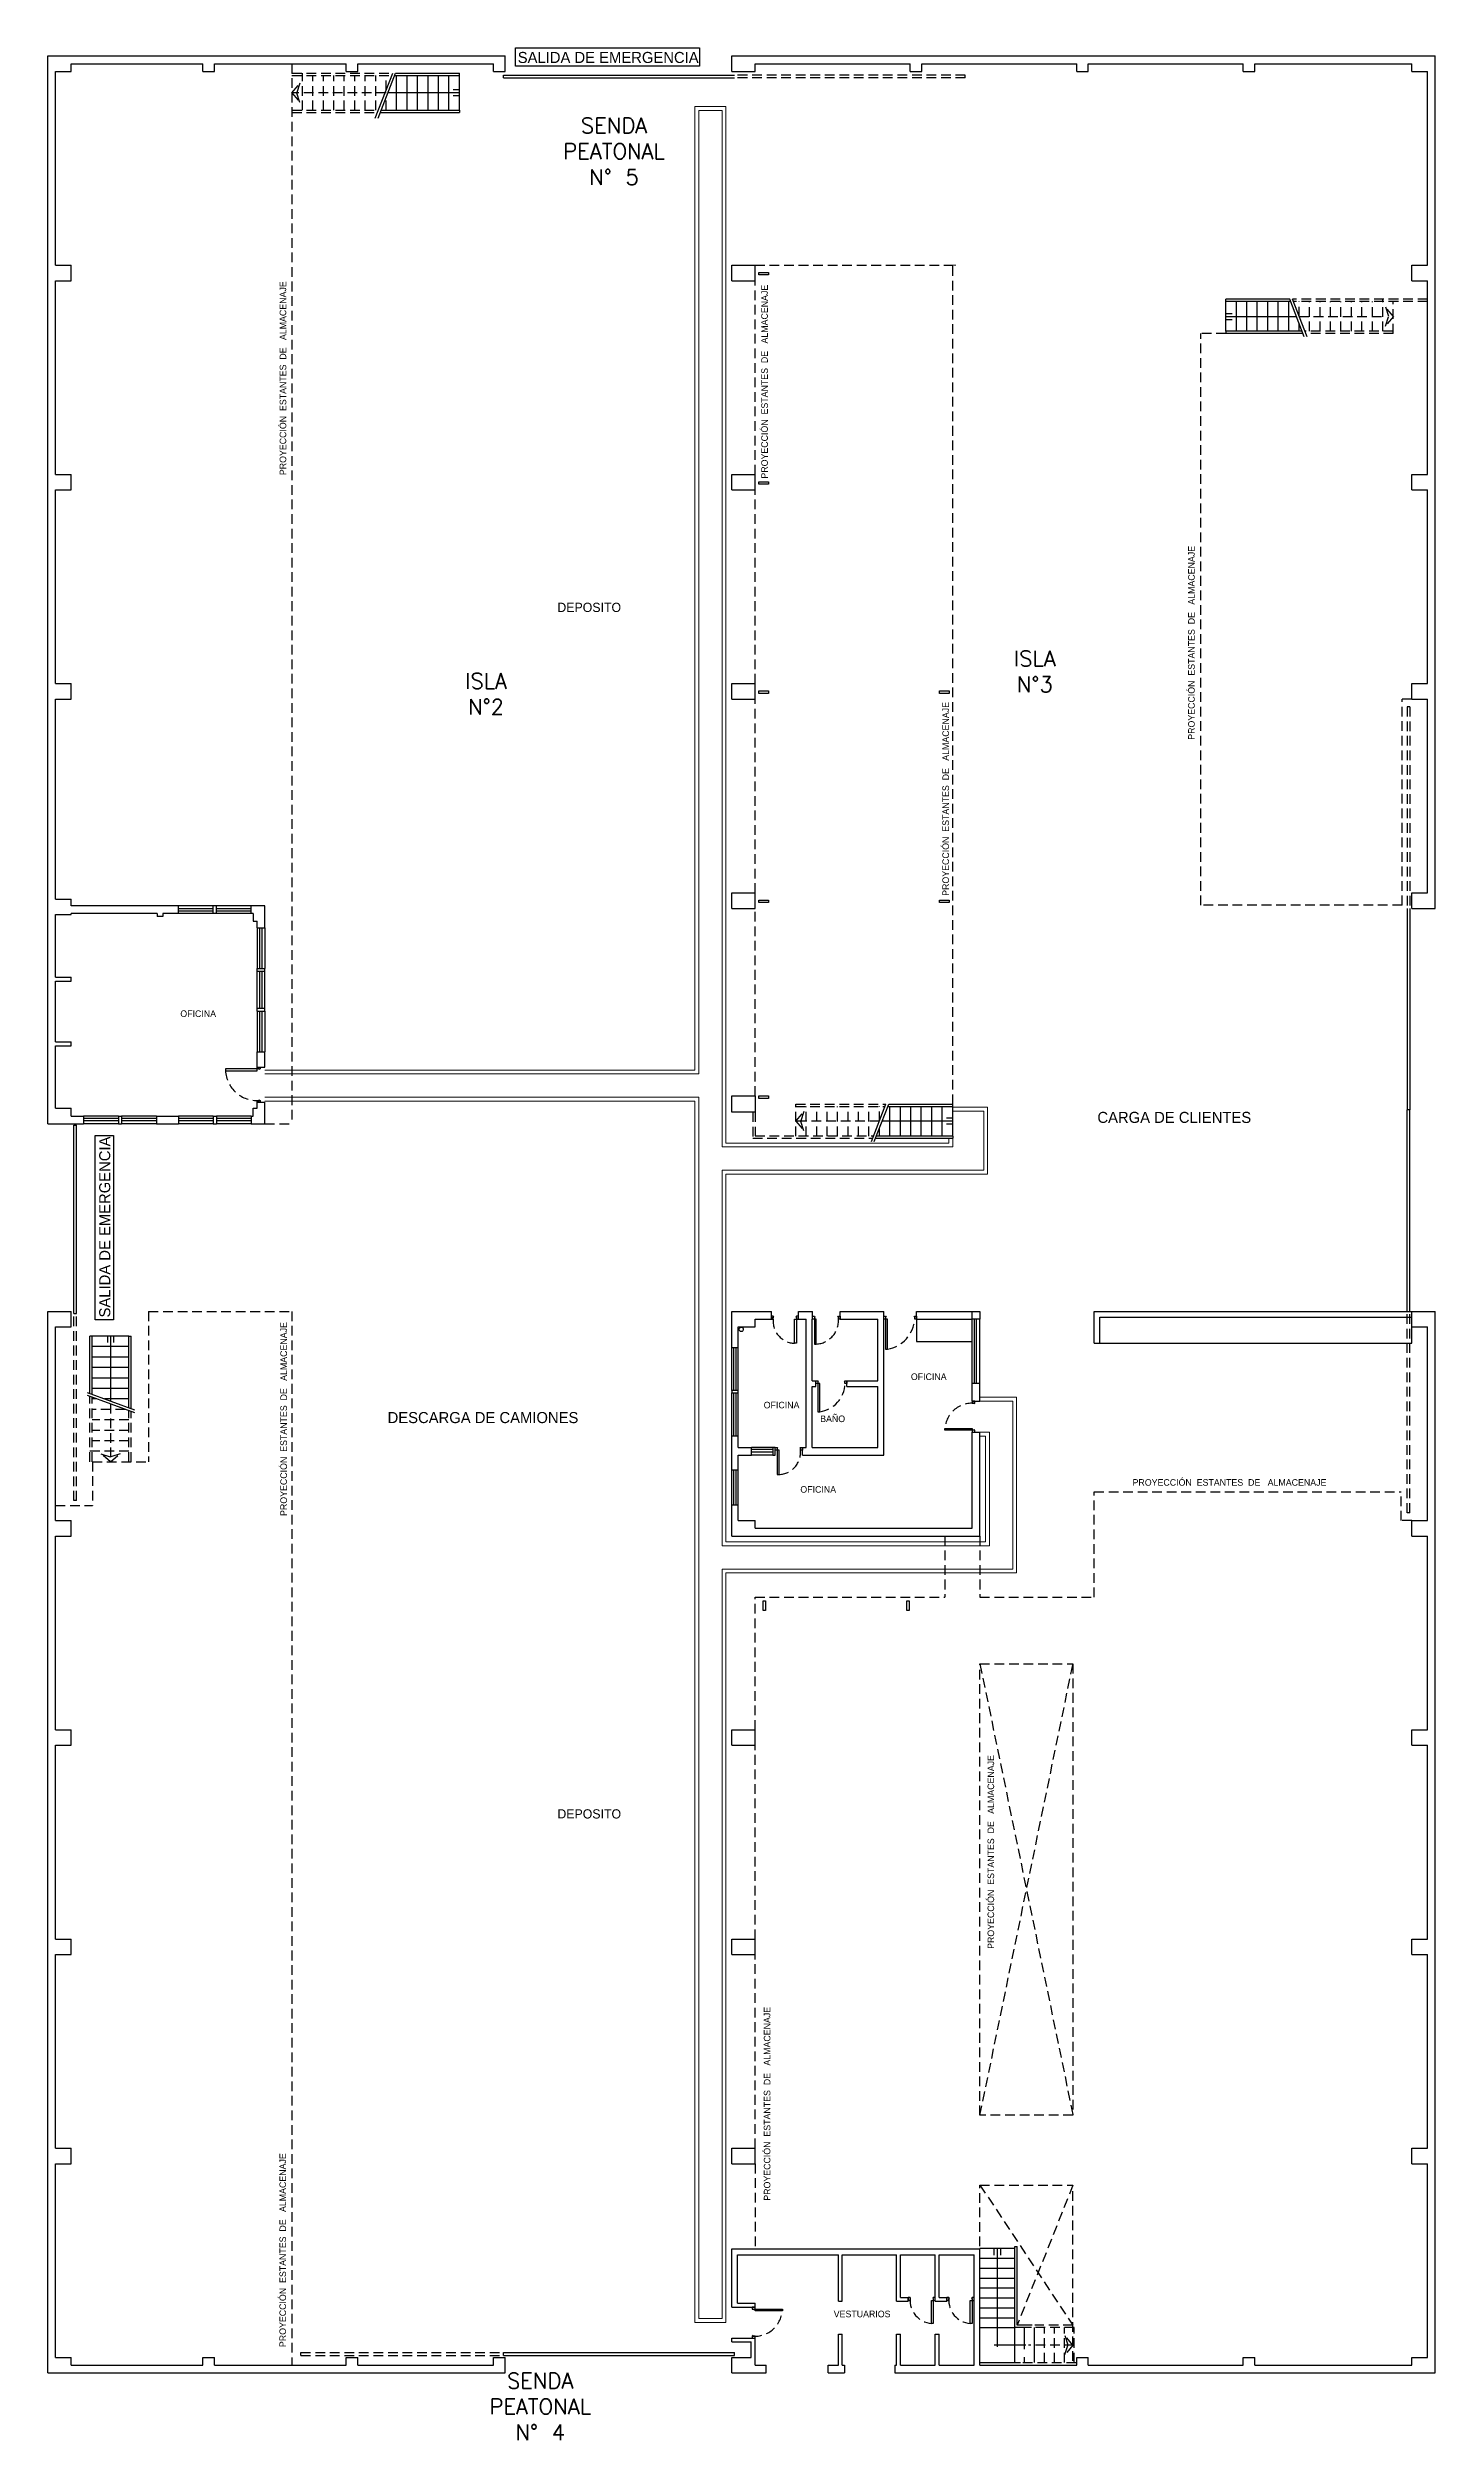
# Model space of a CAD drawing. Header units: millimetres. Extents: x 101.2 to 137, y 72.7 to 134.4.
import ezdxf

# ---------------------------------------------------------------- set-up
doc = ezdxf.new("R2010")
doc.units = ezdxf.units.MM
doc.linetypes.add('DASHED2', pattern=[0.375, 0.25, -0.125])
doc.linetypes.add('HIDDEN', pattern=[0.375, 0.25, -0.125])
for name, color, linetype in [('0-3', 3, 'Continuous'), ('0.1', 7, 'Continuous'), ('02', 2, 'Continuous'), ('CARPINTERIA', 1, 'Continuous'), ('CARPINTERÍA', 1, 'Continuous'), ('HATCH', 1, 'Continuous')]:
    doc.layers.add(name, color=color, linetype=linetype)
doc.layers.add('DEMARCACION PEATON', color=7, linetype='Continuous', lineweight=0)
doc.styles.get("Standard").update_dxf_attribs({"font": 'txt.shx'})
doc.styles.add('STYLUS', font='stylu.ttf')

msp = doc.modelspace()

# ---------------------------------------------------------------- linework, layer by layer
at = {"layer": '0-3', "linetype": 'Continuous', "ltscale": 0.5}
for p, q in [((101.196751, 134.200362), (112.996751, 134.200362)), ((101.196751, 106.640362), (101.196751, 134.200362)), ((101.796751, 133.800362), (101.796751, 134.000362)), ((101.796751, 134.000362), (105.196751, 134.000362)), ((105.196751, 133.800362), (105.196751, 134.000362)), ((105.496751, 133.800362), (105.496751, 134.000362)), ((105.496751, 134.000362), (108.896751, 134.000362)), ((108.896751, 133.800362), (108.896751, 134.000362)), ((109.196751, 133.800362), (109.196751, 134.000362)), ((109.196751, 134.000362), (112.696751, 134.000362)), ((112.696751, 133.800362), (112.696751, 134.000362)), ((112.996751, 133.800362), (112.996751, 134.200362)), ((118.846751, 133.800362), (118.846751, 134.200362)), ((118.846751, 134.200362), (136.996751, 134.200362)), ((119.446751, 133.800362), (119.446751, 134.000362)), ((119.446751, 134.000362), (123.446751, 134.000362)), ((123.446751, 133.800362), (123.446751, 134.000362)), ((123.746751, 133.800362), (123.746751, 134.000362)), ((123.746751, 134.000362), (127.746751, 134.000362)), ((127.746751, 133.800362), (127.746751, 134.000362)), ((128.046751, 133.800362), (128.046751, 134.000362)), ((128.046751, 134.000362), (132.046751, 134.000362)), ((132.046751, 133.800362), (132.046751, 134.000362)), ((132.346751, 133.800362), (132.346751, 134.000362)), ((132.346751, 134.000362), (136.396751, 134.000362)), ((136.396751, 133.800362), (136.396751, 134.000362)), ((136.996751, 112.200362), (136.996751, 134.200362)), ((101.396751, 133.800362), (101.796751, 133.800362)), ((101.396751, 128.800362), (101.396751, 133.800362)), ((105.196751, 133.800362), (105.496751, 133.800362)), ((108.896751, 133.800362), (109.196751, 133.800362)), ((112.696751, 133.800362), (112.996751, 133.800362)), ((118.846751, 133.800362), (119.446751, 133.800362)), ((123.446751, 133.800362), (123.746751, 133.800362)), ((127.746751, 133.800362), (128.046751, 133.800362)), ((132.046751, 133.800362), (132.346751, 133.800362)), ((136.396751, 133.800362), (136.796751, 133.800362)), ((136.796751, 128.800362), (136.796751, 133.800362)), ((101.396751, 128.800362), (101.796751, 128.800362)), ((101.796751, 128.400362), (101.796751, 128.800362)), ((118.846751, 128.800362), (119.446751, 128.800362)), ((118.846751, 128.400362), (118.846751, 128.800362)), ((119.446751, 128.400362), (119.446751, 128.800362)), ((136.396751, 128.400362), (136.396751, 128.800362)), ((136.396751, 128.800362), (136.796751, 128.800362)), ((101.396751, 128.400362), (101.796751, 128.400362)), ((101.396751, 123.400362), (101.396751, 128.400362)), ((118.846751, 128.400362), (119.446751, 128.400362)), ((136.396751, 128.400362), (136.796751, 128.400362)), ((136.796751, 123.400362), (136.796751, 128.400362)), ((101.396751, 123.400362), (101.796751, 123.400362)), ((101.396751, 123.000362), (101.796751, 123.000362)), ((101.396751, 118.000362), (101.396751, 123.000362)), ((101.796751, 123.000362), (101.796751, 123.400362)), ((118.846751, 123.400362), (119.446751, 123.400362)), ((118.846751, 123.000362), (118.846751, 123.400362)), ((118.846751, 123.000362), (119.446751, 123.000362)), ((119.446751, 123.000362), (119.446751, 123.400362)), ((136.396751, 123.000362), (136.396751, 123.400362)), ((136.396751, 123.400362), (136.796751, 123.400362)), ((136.396751, 123.000362), (136.796751, 123.000362)), ((136.796751, 118.000362), (136.796751, 123.000362)), ((101.396751, 118.000362), (101.796751, 118.000362)), ((101.796751, 117.600362), (101.796751, 118.000362)), ((118.846751, 118.000362), (119.446751, 118.000362)), ((118.846751, 117.600362), (118.846751, 118.000362)), ((119.446751, 117.600362), (119.446751, 118.000362)), ((136.396751, 117.600362), (136.396751, 118.000362)), ((136.396751, 118.000362), (136.796751, 118.000362)), ((101.396751, 112.440362), (101.396751, 117.600362)), ((101.396751, 117.600362), (101.796751, 117.600362)), ((118.846751, 117.600362), (119.446751, 117.600362)), ((136.396751, 117.600362), (136.796751, 117.600362)), ((136.796751, 112.600362), (136.796751, 117.600362)), ((101.396751, 112.440362), (101.796751, 112.440362)), ((101.796751, 112.270362), (101.796751, 112.440362)), ((118.846751, 112.600362), (119.446751, 112.600362)), ((118.846751, 112.200362), (118.846751, 112.600362)), ((119.446751, 112.200362), (119.446751, 112.600362)), ((136.396751, 112.200362), (136.396751, 112.600362)), ((136.396751, 112.600362), (136.796751, 112.600362)), ((101.396751, 112.040362), (101.796751, 112.040362)), ((101.396751, 110.422362), (101.396751, 112.040362)), ((104.566751, 112.270362), (101.796751, 112.270362)), ((101.796751, 112.040362), (101.796751, 112.070362)), ((104.016751, 112.070362), (101.796751, 112.070362)), ((104.016751, 112.070362), (104.016751, 111.990362)), ((104.166751, 111.990362), (104.016751, 111.990362)), ((104.566751, 112.070362), (104.166751, 112.070362)), ((104.166751, 112.070362), (104.166751, 111.990362)), ((104.566751, 112.070362), (104.566751, 112.270362)), ((106.796751, 112.270362), (106.446751, 112.270362)), ((106.446751, 112.070362), (106.446751, 112.270362)), ((106.496751, 112.070362), (106.446751, 112.070362)), ((106.596751, 111.700362), (106.596751, 111.870362)), ((106.796751, 111.700362), (106.796751, 112.270362)), ((118.846751, 112.200362), (119.446751, 112.200362)), ((136.396751, 112.200362), (136.996751, 112.200362)), ((106.596751, 111.700362), (106.796751, 111.700362)), ((101.396751, 108.756362), (101.396751, 110.322362)), ((101.396751, 107.040362), (101.396751, 108.656362)), ((106.596751, 108.100362), (106.596751, 108.500362)), ((106.596751, 108.500362), (106.796751, 108.500362)), ((106.596751, 108.100362), (106.796751, 108.100362)), ((106.796751, 108.100362), (106.796751, 108.500362)), ((101.396751, 107.040362), (101.796751, 107.040362)), ((101.796751, 106.840362), (101.796751, 107.040362)), ((101.796751, 106.840362), (102.116751, 106.840362)), ((102.116751, 106.840362), (102.116751, 106.640362)), ((103.996751, 106.840362), (104.566751, 106.840362)), ((103.996751, 106.840362), (103.996751, 106.640362)), ((104.566751, 106.840362), (104.566751, 106.640362)), ((106.446751, 106.840362), (106.496751, 106.840362)), ((106.446751, 106.840362), (106.446751, 106.640362)), ((106.596751, 107.040362), (106.596751, 107.200362)), ((106.596751, 107.200362), (106.796751, 107.200362)), ((106.796751, 106.640362), (106.796751, 107.200362)), ((101.196751, 106.640362), (101.796751, 106.640362)), ((101.796751, 106.640362), (102.116751, 106.640362)), ((103.996751, 106.640362), (104.566751, 106.640362)), ((106.446751, 106.640362), (106.796751, 106.640362)), ((101.196751, 74.400362), (101.196751, 101.800362)), ((101.196751, 101.800362), (101.796751, 101.800362)), ((101.396751, 101.400362), (101.796751, 101.400362)), ((101.396751, 96.400362), (101.396751, 101.400362)), ((101.796751, 101.400362), (101.796751, 101.800362)), ((118.846751, 101.400362), (118.846751, 101.800362)), ((118.846751, 101.800362), (119.446751, 101.800362)), ((118.846751, 100.870362), (118.846751, 101.400362)), ((119.006751, 100.870362), (119.006751, 101.400362)), ((119.006751, 101.400362), (119.446751, 101.400362)), ((119.446751, 101.800362), (119.866751, 101.800362)), ((119.446751, 101.600362), (119.866751, 101.600362)), ((119.446751, 101.400362), (119.446751, 101.600362)), ((119.866751, 101.600362), (119.866751, 101.800362)), ((120.566751, 101.800362), (120.926751, 101.800362)), ((120.566751, 101.600362), (120.566751, 101.800362)), ((120.566751, 101.600362), (120.766751, 101.600362)), ((120.766751, 98.290362), (120.766751, 101.600362)), ((120.916751, 101.600362), (120.926751, 101.600362)), ((120.916751, 100.010362), (120.916751, 101.600362)), ((120.926751, 101.600362), (120.926751, 101.800362)), ((121.646751, 101.800362), (122.766751, 101.800362)), ((121.646751, 101.600362), (121.646751, 101.800362)), ((121.646751, 101.600362), (122.616751, 101.600362)), ((122.616751, 100.010362), (122.616751, 101.600362)), ((122.766751, 98.090362), (122.766751, 101.800362)), ((136.396751, 101.800362), (136.996751, 101.800362)), ((136.396751, 101.400362), (136.396751, 101.800362)), ((136.396751, 101.400362), (136.796751, 101.400362)), ((136.796751, 96.400362), (136.796751, 101.400362)), ((136.996751, 74.400362), (136.996751, 101.800362)), ((120.916751, 100.010362), (121.016751, 100.010362)), ((120.916751, 99.860362), (121.016751, 99.860362)), ((120.916751, 98.290362), (120.916751, 99.860362)), ((121.016751, 99.860362), (121.016751, 100.010362)), ((121.816751, 100.010362), (122.616751, 100.010362)), ((121.816751, 99.860362), (121.816751, 100.010362)), ((121.816751, 99.860362), (122.616751, 99.860362)), ((122.616751, 98.290362), (122.616751, 99.860362)), ((125.046751, 99.480362), (125.046751, 99.960362)), ((125.046751, 99.950362), (125.246751, 99.950362)), ((125.046751, 99.480362), (125.246751, 99.480362)), ((125.246751, 99.480362), (125.246751, 99.960362)), ((118.846751, 98.590362), (119.006751, 98.590362)), ((118.846751, 97.700362), (118.846751, 98.590362)), ((119.006751, 98.290362), (119.006751, 98.590362)), ((119.006751, 98.290362), (119.356751, 98.290362)), ((119.356751, 98.090362), (119.356751, 98.290362)), ((120.666751, 98.290362), (120.766751, 98.290362)), ((120.666751, 98.090362), (120.666751, 98.290362)), ((120.916751, 98.290362), (122.616751, 98.290362)), ((125.046751, 96.200362), (125.046751, 98.680362)), ((125.046751, 98.680362), (125.246751, 98.680362)), ((125.246751, 96.000362), (125.246751, 98.680362)), ((119.006751, 97.700362), (118.846751, 97.700362)), ((119.006751, 98.090362), (119.356751, 98.090362)), ((119.006751, 97.700362), (119.006751, 98.090362)), ((120.666751, 98.090362), (122.766751, 98.090362)), ((101.396751, 96.400362), (101.796751, 96.400362)), ((101.796751, 96.000362), (101.796751, 96.400362)), ((118.846751, 96.330362), (118.846751, 96.800362)), ((119.006751, 96.800362), (118.846751, 96.800362)), ((118.846751, 96.000362), (118.846751, 96.400362)), ((119.006751, 96.400362), (119.006751, 96.800362)), ((119.006751, 96.400362), (119.446751, 96.400362)), ((119.446751, 96.200362), (119.446751, 96.400362)), ((136.396751, 96.000362), (136.396751, 96.400362)), ((136.396751, 96.400362), (136.796751, 96.400362)), ((101.396751, 96.000362), (101.796751, 96.000362)), ((101.396751, 91.000362), (101.396751, 96.000362)), ((118.846751, 96.000362), (119.446751, 96.000362)), ((119.446751, 96.200362), (125.046751, 96.200362)), ((119.446751, 96.000362), (125.246751, 96.000362)), ((136.396751, 96.000362), (136.796751, 96.000362)), ((136.796751, 91.000362), (136.796751, 96.000362)), ((101.396751, 91.000362), (101.796751, 91.000362)), ((101.796751, 90.600362), (101.796751, 91.000362)), ((118.846751, 90.600362), (118.846751, 91.000362)), ((118.846751, 91.000362), (119.446751, 91.000362)), ((119.446751, 90.600362), (119.446751, 91.000362)), ((136.396751, 90.600362), (136.396751, 91.000362)), ((136.396751, 91.000362), (136.796751, 91.000362)), ((101.396751, 90.600362), (101.796751, 90.600362)), ((101.396751, 85.600362), (101.396751, 90.600362)), ((118.846751, 90.600362), (119.446751, 90.600362)), ((136.396751, 90.600362), (136.796751, 90.600362)), ((136.796751, 85.600362), (136.796751, 90.600362)), ((101.396751, 85.600362), (101.796751, 85.600362)), ((101.796751, 85.200362), (101.796751, 85.600362)), ((118.846751, 85.200362), (118.846751, 85.600362)), ((118.846751, 85.600362), (119.446751, 85.600362)), ((119.446751, 85.200362), (119.446751, 85.600362)), ((136.396751, 85.200362), (136.396751, 85.600362)), ((136.396751, 85.600362), (136.796751, 85.600362)), ((101.396751, 85.200362), (101.796751, 85.200362)), ((101.396751, 80.200362), (101.396751, 85.200362)), ((118.846751, 85.200362), (119.446751, 85.200362)), ((136.396751, 85.200362), (136.796751, 85.200362)), ((136.796751, 80.200362), (136.796751, 85.200362)), ((101.396751, 80.200362), (101.796751, 80.200362)), ((101.396751, 79.800362), (101.796751, 79.800362)), ((101.396751, 74.800362), (101.396751, 79.800362)), ((101.796751, 79.800362), (101.796751, 80.200362)), ((118.846751, 79.800362), (118.846751, 80.200362)), ((118.846751, 80.200362), (119.446751, 80.200362)), ((118.846751, 79.800362), (119.446751, 79.800362)), ((119.446751, 79.800362), (119.446751, 80.200362)), ((136.396751, 79.800362), (136.396751, 80.200362)), ((136.396751, 80.200362), (136.796751, 80.200362)), ((136.396751, 79.800362), (136.796751, 79.800362)), ((136.796751, 74.800362), (136.796751, 79.800362)), ((118.846751, 77.600362), (125.246751, 77.600362)), ((118.846751, 76.100362), (118.846751, 77.600362)), ((118.996751, 77.450362), (121.596751, 77.450362)), ((118.996751, 76.200362), (118.996751, 77.450362)), ((121.596751, 76.250362), (121.596751, 77.450362)), ((121.696751, 76.250362), (121.696751, 77.450362)), ((121.696751, 77.450362), (123.096751, 77.450362)), ((123.096751, 76.250362), (123.096751, 77.450362)), ((123.196751, 76.350362), (123.196751, 77.450362)), ((123.196751, 77.450362), (124.096751, 77.450362)), ((124.096751, 76.250362), (124.096751, 77.450362)), ((124.196751, 76.350362), (124.196751, 77.450362)), ((124.196751, 77.450362), (125.096751, 77.450362)), ((125.096751, 74.600362), (125.096751, 77.450362)), ((125.246751, 74.600362), (125.246751, 77.600362)), ((118.846751, 76.100362), (119.446751, 76.100362)), ((118.996751, 76.200362), (119.446751, 76.200362)), ((119.446751, 76.100362), (119.446751, 76.200362)), ((121.596751, 76.250362), (121.696751, 76.250362)), ((123.096751, 76.250362), (123.396751, 76.250362)), ((123.196751, 76.350362), (123.396751, 76.350362)), ((123.396751, 76.250362), (123.396751, 76.350362)), ((124.096751, 76.250362), (124.396751, 76.250362)), ((124.196751, 76.350362), (124.396751, 76.350362)), ((124.396751, 76.250362), (124.396751, 76.350362)), ((121.596751, 74.600362), (121.596751, 75.400362)), ((121.596751, 75.400362), (121.696751, 75.400362)), ((121.696751, 74.600362), (121.696751, 75.400362)), ((123.096751, 74.600362), (123.096751, 75.400362)), ((123.096751, 75.400362), (123.196751, 75.400362)), ((123.196751, 74.600362), (123.196751, 75.400362)), ((124.096751, 74.600362), (124.096751, 75.400362)), ((124.096751, 75.400362), (124.196751, 75.400362)), ((124.196751, 74.600362), (124.196751, 75.400362)), ((101.396751, 74.800362), (101.796751, 74.800362)), ((101.796751, 74.600362), (101.796751, 74.800362)), ((105.196751, 74.600362), (105.196751, 74.800362)), ((105.196751, 74.800362), (105.496751, 74.800362)), ((105.496751, 74.600362), (105.496751, 74.800362)), ((108.896751, 74.600362), (108.896751, 74.800362)), ((108.896751, 74.800362), (109.196751, 74.800362)), ((109.196751, 74.600362), (109.196751, 74.800362)), ((112.696751, 74.600362), (112.696751, 74.800362)), ((112.696751, 74.800362), (112.996751, 74.800362)), ((112.996751, 74.400362), (112.996751, 74.800362)), ((118.846751, 75.300362), (119.446751, 75.300362)), ((118.846751, 75.200362), (118.846751, 75.300362)), ((118.846751, 75.200362), (119.346751, 75.200362)), ((118.846751, 74.400362), (118.846751, 74.800362)), ((118.846751, 74.800362), (119.346751, 74.800362)), ((119.346751, 74.800362), (119.346751, 75.200362)), ((119.446751, 74.600362), (119.446751, 75.300362)), ((127.746751, 74.600362), (127.746751, 74.800362)), ((127.746751, 74.800362), (128.046751, 74.800362)), ((128.046751, 74.600362), (128.046751, 74.800362)), ((132.046751, 74.600362), (132.046751, 74.800362)), ((132.046751, 74.800362), (132.346751, 74.800362)), ((132.346751, 74.600362), (132.346751, 74.800362)), ((136.396751, 74.600362), (136.396751, 74.800362)), ((136.396751, 74.800362), (136.796751, 74.800362)), ((101.196751, 74.400362), (112.996751, 74.400362)), ((101.796751, 74.600362), (105.196751, 74.600362)), ((105.496751, 74.600362), (108.896751, 74.600362)), ((109.196751, 74.600362), (112.696751, 74.600362)), ((118.846751, 74.400362), (119.732024, 74.400362)), ((119.446751, 74.600362), (119.732024, 74.600362)), ((119.732024, 74.400362), (119.732024, 74.600362)), ((121.332024, 74.600362), (121.596751, 74.600362)), ((121.332024, 74.400362), (121.332024, 74.600362)), ((121.332024, 74.400362), (121.757024, 74.400362)), ((121.696751, 74.600362), (121.757024, 74.600362)), ((121.757024, 74.600362), (121.757024, 74.400362)), ((123.057024, 74.600362), (123.096751, 74.600362)), ((123.057024, 74.600362), (123.057024, 74.400362)), ((123.057024, 74.400362), (136.996751, 74.400362)), ((123.196751, 74.600362), (124.096751, 74.600362)), ((124.196751, 74.600362), (125.096751, 74.600362)), ((125.246751, 74.600362), (127.746751, 74.600362)), ((128.046751, 74.600362), (132.046751, 74.600362)), ((132.346751, 74.600362), (136.396751, 74.600362))]:
    msp.add_line(p, q, dxfattribs=at)
at = {"layer": '0-3'}
for p, q in [((105.546751, 112.270362), (105.466751, 112.270362)), ((105.466751, 112.070362), (105.466751, 112.270362)), ((105.546751, 112.070362), (105.466751, 112.070362)), ((105.546751, 112.070362), (105.546751, 112.270362)), ((101.396751, 110.422362), (101.796751, 110.422362)), ((101.396751, 110.322362), (101.796751, 110.322362)), ((101.796751, 110.322362), (101.796751, 110.422362)), ((101.396751, 108.756362), (101.796751, 108.756362)), ((101.796751, 108.656362), (101.796751, 108.756362)), ((101.396751, 108.656362), (101.796751, 108.656362)), ((103.016751, 106.840362), (103.096751, 106.840362)), ((103.016751, 106.840362), (103.016751, 106.640362)), ((103.096751, 106.840362), (103.096751, 106.640362)), ((105.466751, 106.840362), (105.546751, 106.840362)), ((105.466751, 106.840362), (105.466751, 106.640362)), ((105.546751, 106.840362), (105.546751, 106.640362)), ((103.016751, 106.640362), (103.096751, 106.640362)), ((105.466751, 106.640362), (105.546751, 106.640362)), ((118.846751, 100.870362), (119.006751, 100.870362))]:
    msp.add_line(p, q, dxfattribs=at)
for points in [[(113.264923, 134.410005), (118.014716, 134.410005), (118.014716, 133.940052), (113.264923, 133.940052)], [(119.541411, 128.612785), (119.79197, 128.612785), (119.79197, 128.549057), (119.541411, 128.549057)], [(119.541411, 123.212785), (119.79197, 123.212785), (119.79197, 123.149057), (119.541411, 123.149057)], [(119.541411, 117.812785), (119.79197, 117.812785), (119.79197, 117.749057), (119.541411, 117.749057)], [(124.208747, 117.812785), (124.459306, 117.812785), (124.459306, 117.749057), (124.208747, 117.749057)], [(119.541411, 112.412785), (119.79197, 112.412785), (119.79197, 112.349057), (119.541411, 112.349057)], [(124.208747, 112.412785), (124.459306, 112.412785), (124.459306, 112.349057), (124.208747, 112.349057)], [(119.541411, 107.360362), (119.79197, 107.360362), (119.79197, 107.293262), (119.541411, 107.293262)], [(102.416609, 101.585102), (102.416609, 106.334894), (102.886561, 106.334894), (102.886561, 101.585102)], [(119.652942, 94.075779), (119.652942, 94.326338), (119.716671, 94.326338), (119.716671, 94.075779)], [(123.363281, 94.075779), (123.363281, 94.326338), (123.42701, 94.326338), (123.42701, 94.075779)]]:
    msp.add_lwpolyline(points, close=True, dxfattribs=at)
at = {"layer": '0-3', "linetype": 'Continuous', "ltscale": 0.5}
for points in [[(106.496751, 112.070362), (106.496751, 111.870362), (106.596751, 111.870362)], [(106.496751, 106.840362), (106.496751, 107.040362), (106.596751, 107.040362)]]:
    msp.add_lwpolyline(points, dxfattribs=at)
for points in [[(119.446751, 106.940362), (118.846751, 106.940362), (118.846751, 107.360362), (119.446751, 107.360362)], [(125.246751, 101.600362), (125.046751, 101.600362), (125.046751, 101.800362), (125.246751, 101.800362)], [(119.906751, 98.090362), (119.966751, 98.090362), (119.966751, 98.290362), (119.906751, 98.290362)]]:
    msp.add_lwpolyline(points, close=True, dxfattribs=at)
at = {"layer": '0.1', "linetype": 'DASHED2'}
for p, q in [((107.496751, 134.000362), (107.496751, 106.640362)), ((107.492674, 133.247977), (107.702201, 133.495023)), ((107.496751, 133.757977), (110.095108, 133.757977)), ((107.496751, 133.697977), (110.072038, 133.697977)), ((107.702201, 133.495023), (107.618592, 133.247977)), ((107.766751, 133.697977), (107.766751, 133.757977)), ((107.766751, 132.797977), (107.766751, 133.697977)), ((108.036751, 132.797977), (108.036751, 133.697977)), ((108.306751, 132.797977), (108.306751, 133.697977)), ((108.576751, 132.797977), (108.576751, 133.697977)), ((108.846751, 132.797977), (108.846751, 133.697977)), ((109.116751, 132.797977), (109.116751, 133.697977)), ((109.386751, 132.797977), (109.386751, 133.697977)), ((109.656751, 132.797977), (109.656751, 133.697977)), ((109.926751, 133.314591), (109.926751, 133.697977)), ((124.872522, 133.707398), (118.913814, 133.707398)), ((124.872522, 133.637398), (118.913814, 133.637398)), ((124.872522, 133.637398), (124.872522, 133.707398)), ((107.492674, 133.247977), (107.702201, 133.000931)), ((109.926751, 133.247977), (107.496751, 133.247977)), ((107.496751, 132.797977), (109.725999, 132.797977)), ((107.702201, 133.000931), (107.618592, 133.247977)), ((109.926751, 132.797977), (109.926751, 133.134044)), ((107.496751, 132.737977), (109.70293, 132.737977)), ((119.446751, 128.800362), (124.546751, 128.800362)), ((124.546751, 107.150362), (124.546751, 128.800362)), ((119.446751, 123.400362), (119.446751, 128.400362)), ((136.796751, 127.920362), (133.318394, 127.920362)), ((136.796751, 127.860362), (133.341464, 127.860362)), ((133.486751, 127.476976), (133.486751, 127.860362)), ((133.756751, 127.093591), (133.756751, 127.860362)), ((134.026751, 127.093591), (134.026751, 127.860362)), ((134.296751, 127.093591), (134.296751, 127.860362)), ((134.566751, 127.093591), (134.566751, 127.860362)), ((134.836751, 127.093591), (134.836751, 127.860362)), ((135.106751, 127.093591), (135.106751, 127.860362)), ((135.376751, 127.093591), (135.376751, 127.860362)), ((135.646751, 127.860362), (135.646751, 127.920362)), ((135.646751, 127.093591), (135.646751, 127.860362)), ((135.916751, 127.040362), (135.916751, 127.860362)), ((133.486751, 127.476976), (135.646751, 127.476976)), ((133.486751, 127.093591), (133.486751, 127.296429)), ((135.920828, 127.476976), (135.711301, 127.724022)), ((135.711301, 127.724022), (135.79491, 127.476976)), ((135.920828, 127.476976), (135.711301, 127.22993)), ((135.711301, 127.22993), (135.79491, 127.476976)), ((130.946751, 112.27908), (130.946751, 127.040362)), ((131.596751, 127.040362), (130.946751, 127.040362)), ((135.916751, 127.100362), (133.633674, 127.100362)), ((135.916751, 127.040362), (133.656744, 127.040362)), ((119.446751, 118.000362), (119.446751, 123.000362)), ((119.446751, 112.600362), (119.446751, 117.600362)), ((136.144734, 112.27908), (136.144734, 117.600362)), ((136.396751, 117.600362), (136.144734, 117.600362)), ((136.274174, 117.400362), (136.274174, 112.200362)), ((136.344174, 117.400362), (136.274174, 117.400362)), ((136.344174, 117.400362), (136.344174, 112.200362)), ((119.446751, 107.360362), (119.446751, 112.200362)), ((136.144734, 112.27908), (130.946751, 112.27908)), ((119.386751, 106.940362), (119.386751, 106.270362)), ((119.446751, 106.940362), (119.446751, 106.330362)), ((120.496751, 107.150362), (122.825108, 107.150362)), ((120.496751, 107.090362), (120.496751, 107.150362)), ((120.496751, 107.090362), (122.802038, 107.090362)), ((120.496751, 106.323591), (120.496751, 107.090362)), ((120.496751, 106.706976), (120.706279, 106.954022)), ((120.706279, 106.954022), (120.622669, 106.706976)), ((120.766751, 106.323591), (120.766751, 107.090362)), ((121.036751, 106.323591), (121.036751, 107.090362)), ((121.306751, 106.323591), (121.306751, 107.090362)), ((121.576751, 106.323591), (121.576751, 107.090362)), ((121.846751, 106.323591), (121.846751, 107.090362)), ((122.116751, 106.323591), (122.116751, 107.090362)), ((122.386751, 106.323591), (122.386751, 107.090362)), ((122.656751, 106.706976), (122.656751, 107.090362)), ((106.796751, 106.640362), (107.496751, 106.640362)), ((119.386751, 106.270362), (122.486758, 106.270362)), ((119.446751, 106.330362), (122.509828, 106.330362)), ((122.656751, 106.706976), (120.496751, 106.706976)), ((120.496751, 106.706976), (120.706279, 106.45993)), ((120.706279, 106.45993), (120.622669, 106.706976)), ((122.656751, 106.323591), (122.656751, 106.526429)), ((101.866751, 96.914917), (101.866751, 101.740431)), ((101.936751, 96.914917), (101.936751, 101.740431)), ((103.796751, 101.800362), (107.496751, 101.800362)), ((103.796751, 101.800362), (103.796751, 97.91916)), ((107.496751, 101.800362), (107.496751, 74.600362)), ((136.274174, 96.600362), (136.274174, 101.800362)), ((136.344174, 96.600362), (136.344174, 101.800362)), ((102.276751, 97.91916), (102.276751, 99.606999)), ((102.336751, 97.91916), (102.336751, 99.584879)), ((102.460764, 99.53916), (102.336751, 99.53916)), ((102.811751, 99.409761), (102.811751, 97.91916)), ((103.193128, 99.26916), (102.336751, 99.26916)), ((103.286751, 98.99916), (102.336751, 98.99916)), ((103.286751, 97.91916), (103.286751, 99.234644)), ((103.346751, 97.91916), (103.346751, 99.212523)), ((102.336751, 98.18916), (102.276751, 98.18916)), ((103.286751, 98.72916), (102.336751, 98.72916)), ((103.286751, 98.45916), (102.336751, 98.45916)), ((103.286751, 98.18916), (102.336751, 98.18916)), ((102.346751, 97.91916), (102.346751, 96.793082)), ((102.346751, 97.91916), (103.796751, 97.91916)), ((102.811751, 97.915082), (102.564705, 98.12461)), ((102.564705, 98.12461), (102.811751, 98.041001)), ((102.811751, 97.915082), (103.058797, 98.12461)), ((103.058797, 98.12461), (102.811751, 98.041001)), ((101.396751, 96.793082), (102.346751, 96.793082)), ((101.936751, 96.914917), (101.866751, 96.914917)), ((136.344174, 96.600362), (136.274174, 96.600362)), ((119.446751, 91.000362), (119.446751, 94.420362)), ((119.446751, 85.600362), (119.446751, 90.600362)), ((119.446751, 80.200362), (119.446751, 85.200362)), ((119.446751, 79.800362), (119.446751, 77.600362)), ((107.725537, 74.925725), (112.955106, 74.925725)), ((107.725537, 74.855725), (107.725537, 74.925725)), ((107.725537, 74.855725), (112.955106, 74.855725))]:
    msp.add_line(p, q, dxfattribs=at)
at = {"layer": '0.1', "linetype": 'Continuous', "ltscale": 0.5}
for p, q in [((109.64707, 132.592693), (110.095108, 133.757977)), ((109.718608, 132.592693), (110.166646, 133.757977)), ((110.143576, 133.697977), (111.816751, 133.697977)), ((110.196751, 132.797977), (110.196751, 133.697977)), ((110.466751, 132.797977), (110.466751, 133.697977)), ((110.736751, 132.797977), (110.736751, 133.697977)), ((111.006751, 132.797977), (111.006751, 133.697977)), ((111.276751, 132.797977), (111.276751, 133.697977)), ((111.546751, 132.797977), (111.546751, 133.697977)), ((111.816751, 132.797977), (111.816751, 133.697977)), ((109.797537, 132.797977), (111.816751, 132.797977)), ((133.269926, 127.860362), (131.596751, 127.860362)), ((131.596751, 127.100362), (131.596751, 127.860362)), ((131.866751, 127.100362), (131.866751, 127.860362)), ((132.136751, 127.100362), (132.136751, 127.860362)), ((132.406751, 127.100362), (132.406751, 127.860362)), ((132.676751, 127.100362), (132.676751, 127.860362)), ((132.946751, 127.100362), (132.946751, 127.860362)), ((133.216751, 127.100362), (133.216751, 127.860362)), ((133.619933, 126.950042), (133.246856, 127.920362)), ((133.69147, 126.950042), (133.318394, 127.920362)), ((133.562137, 127.100362), (131.596751, 127.100362)), ((122.452032, 106.180042), (122.825108, 107.150362)), ((122.523569, 106.180042), (122.896646, 107.150362)), ((122.873576, 107.090362), (124.546751, 107.090362)), ((122.926751, 106.323591), (122.926751, 107.090362)), ((123.196751, 106.323591), (123.196751, 107.090362)), ((123.466751, 106.323591), (123.466751, 107.090362)), ((123.736751, 106.323591), (123.736751, 107.090362)), ((124.006751, 106.323591), (124.006751, 107.090362)), ((124.276751, 106.323591), (124.276751, 107.090362)), ((124.546751, 106.323591), (124.546751, 107.090362)), ((122.581365, 106.330362), (124.546751, 106.330362)), ((123.616751, 101.800362), (125.046751, 101.800362)), ((123.616751, 101.600362), (123.616751, 101.800362)), ((123.616751, 101.600362), (125.046751, 101.600362)), ((128.196751, 100.980362), (128.196751, 101.800362)), ((128.196751, 101.800362), (136.396751, 101.800362)), ((128.346751, 100.980362), (128.346751, 101.650362)), ((128.346751, 101.650362), (136.396751, 101.650362)), ((136.396751, 100.980362), (136.396751, 101.400362)), ((103.286751, 101.15916), (102.336751, 101.15916)), ((102.336751, 99.656417), (102.336751, 101.15916)), ((103.286751, 100.88916), (102.336751, 100.88916)), ((103.286751, 99.306182), (103.286751, 101.15916)), ((128.196751, 100.980362), (128.346751, 100.980362)), ((128.196751, 100.980362), (136.396751, 100.980362)), ((103.286751, 100.61916), (102.336751, 100.61916)), ((103.286751, 100.34916), (102.336751, 100.34916)), ((103.286751, 100.07916), (102.336751, 100.07916)), ((103.437084, 99.250759), (102.2218, 99.698796)), ((103.437084, 99.179221), (102.2218, 99.627258)), ((103.286751, 99.80916), (102.336751, 99.80916)), ((103.286751, 99.53916), (102.654807, 99.53916)), ((125.246751, 77.620362), (126.146751, 77.620362)), ((125.246751, 77.364112), (126.146751, 77.364112)), ((126.146751, 75.570362), (126.146751, 77.664954)), ((125.246751, 77.107862), (126.146751, 77.107862)), ((125.246751, 76.851612), (126.146751, 76.851612)), ((125.246751, 76.595362), (126.146751, 76.595362)), ((125.246751, 76.339112), (126.146751, 76.339112)), ((125.246751, 76.082862), (126.146751, 76.082862)), ((125.246751, 75.826612), (126.146751, 75.826612)), ((125.246751, 75.570362), (126.146751, 75.570362)), ((126.577659, 75.570362), (126.146751, 75.570362)), ((126.146751, 74.670362), (126.146751, 75.570362)), ((126.403001, 75.01873), (126.403001, 75.570362)), ((126.659251, 74.670362), (126.659251, 75.570362)), ((126.403001, 74.670362), (126.403001, 74.809841)), ((125.246751, 74.670362), (126.292701, 74.670362))]:
    msp.add_line(p, q, dxfattribs=at)
at = {"layer": '0.1', "linetype": 'HIDDEN'}
for p, q in [((128.196751, 94.420362), (128.196751, 97.140362)), ((128.196751, 97.140362), (136.118359, 97.140362)), ((136.118359, 96.400362), (136.118359, 97.140362)), ((136.396751, 96.400362), (136.118359, 96.400362)), ((124.346751, 96.000362), (124.346751, 94.420362)), ((125.246751, 96.000362), (125.246751, 94.420362)), ((119.446751, 94.420362), (124.346751, 94.420362)), ((125.246751, 94.420362), (128.196751, 94.420362)), ((125.250816, 92.700362), (127.650816, 81.050362)), ((125.250816, 81.050362), (127.650816, 92.700362)), ((125.250816, 79.250362), (127.650816, 79.250362)), ((125.250816, 77.670362), (125.250816, 79.250362)), ((125.250816, 79.250362), (127.650816, 75.630362)), ((127.650816, 79.244909), (126.206751, 75.630362)), ((127.650816, 74.714909), (127.650816, 79.250362)), ((127.684251, 75.570362), (126.643797, 75.570362)), ((127.650816, 75.630362), (126.662795, 75.630362)), ((126.915501, 74.670362), (126.915501, 75.570362)), ((127.171751, 74.670362), (127.171751, 75.570362)), ((127.428001, 74.670362), (127.428001, 75.570362)), ((127.650816, 75.120362), (127.441288, 75.367408)), ((127.441288, 75.367408), (127.524898, 75.120362)), ((127.684251, 74.670362), (127.684251, 75.570362)), ((127.684251, 75.120362), (126.501318, 75.120362)), ((127.650816, 75.120362), (127.441288, 74.873316)), ((127.441288, 74.873316), (127.524898, 75.120362)), ((126.358839, 74.670362), (127.746751, 74.670362))]:
    msp.add_line(p, q, dxfattribs=at)
at = {"layer": '0.1', "linetype": 'Continuous', "ltscale": 0.5}
msp.add_lwpolyline([(123.616751, 101.600362), (123.616751, 101.020362), (125.046751, 101.020362)], dxfattribs=at)
at = {"layer": '0.1', "linetype": 'HIDDEN'}
msp.add_lwpolyline([(127.650816, 81.050362), (125.250816, 81.050362), (125.250816, 92.700362), (127.650816, 92.700362)], close=True, dxfattribs=at)
at = {"layer": '02'}
for p, q in [((110.166646, 133.757977), (111.816751, 133.757977)), ((111.816751, 133.697977), (111.816751, 133.757977)), ((111.816751, 133.247977), (109.996169, 133.247977)), ((111.816751, 133.323318), (111.656308, 133.323318)), ((111.816751, 133.172636), (111.656308, 133.172636)), ((111.816751, 132.797977), (111.816751, 132.737977)), ((109.774468, 132.737977), (111.816751, 132.737977)), ((133.246856, 127.920362), (131.596751, 127.920362)), ((131.596751, 127.860362), (131.596751, 127.920362)), ((131.596751, 127.552317), (131.757194, 127.552317)), ((131.596751, 127.476976), (133.417333, 127.476976)), ((131.596751, 127.401635), (131.757194, 127.401635)), ((131.596751, 127.100362), (131.596751, 127.040362)), ((133.585206, 127.040362), (131.596751, 127.040362)), ((122.896646, 107.150362), (124.546751, 107.150362)), ((124.546751, 107.090362), (124.546751, 107.150362)), ((122.558296, 106.270362), (124.546751, 106.270362)), ((124.546751, 106.706976), (122.726169, 106.706976)), ((124.546751, 106.782317), (124.386308, 106.782317)), ((124.546751, 106.631635), (124.386308, 106.631635)), ((124.546751, 106.323591), (124.546751, 106.330362)), ((124.546751, 106.323591), (124.546751, 106.270362)), ((102.276751, 99.678537), (102.276751, 101.15916)), ((102.336751, 101.15916), (102.276751, 101.15916)), ((102.73641, 101.15916), (102.73641, 100.998717)), ((102.811751, 101.15916), (102.811751, 99.481299)), ((102.887092, 101.15916), (102.887092, 100.998717)), ((103.286751, 101.15916), (103.346751, 101.15916)), ((103.346751, 99.284061), (103.346751, 101.15916)), ((125.610531, 77.620362), (125.610531, 77.441482)), ((125.696751, 77.620362), (125.696751, 75.071929)), ((125.782971, 77.620362), (125.782971, 77.441482)), ((126.146751, 77.664954), (126.206751, 77.664954)), ((126.206751, 75.630362), (126.206751, 77.664954)), ((126.596656, 75.630362), (126.206751, 75.630362)), ((126.43518, 75.120362), (125.621152, 75.120362))]:
    msp.add_line(p, q, dxfattribs=at)
at = {"layer": 'CARPINTERIA'}
for p, q in [((105.466751, 112.270362), (104.566751, 112.270362)), ((105.466751, 112.190362), (104.566751, 112.190362)), ((105.466751, 112.130362), (104.566751, 112.130362)), ((105.466751, 112.070362), (104.566751, 112.070362)), ((106.446751, 112.270362), (105.546751, 112.270362)), ((106.446751, 112.190362), (105.546751, 112.190362)), ((106.446751, 112.130362), (105.546751, 112.130362)), ((106.446751, 112.070362), (105.546751, 112.070362)), ((106.596751, 111.700362), (106.596751, 110.650362)), ((106.656751, 111.700362), (106.656751, 110.650362)), ((106.716751, 111.700362), (106.716751, 110.650362)), ((106.796751, 111.700362), (106.796751, 110.650362)), ((106.596751, 109.550362), (106.596751, 110.650362)), ((106.596751, 110.650362), (106.796751, 110.650362)), ((106.596751, 110.576088), (106.796751, 110.576088)), ((106.656751, 110.576088), (106.656751, 109.624635)), ((106.716751, 110.576088), (106.716751, 109.624635)), ((106.796751, 109.550362), (106.796751, 110.650362)), ((106.596751, 109.624635), (106.796751, 109.624635)), ((106.596751, 109.550362), (106.796751, 109.550362)), ((106.596751, 109.550362), (106.596751, 108.500362)), ((106.656751, 109.550362), (106.656751, 108.500362)), ((106.716751, 109.550362), (106.716751, 108.500362)), ((106.796751, 109.550362), (106.796751, 108.500362)), ((103.016751, 106.840362), (102.116751, 106.840362)), ((103.996751, 106.840362), (103.096751, 106.840362)), ((105.466751, 106.840362), (104.566751, 106.840362)), ((106.446751, 106.840362), (105.546751, 106.840362)), ((103.016751, 106.780362), (102.116751, 106.780362)), ((103.016751, 106.720362), (102.116751, 106.720362)), ((103.016751, 106.640362), (102.116751, 106.640362)), ((103.996751, 106.780362), (103.096751, 106.780362)), ((103.996751, 106.720362), (103.096751, 106.720362)), ((103.996751, 106.640362), (103.096751, 106.640362)), ((105.466751, 106.780362), (104.566751, 106.780362)), ((105.466751, 106.720362), (104.566751, 106.720362)), ((105.466751, 106.640362), (104.566751, 106.640362)), ((106.446751, 106.780362), (105.546751, 106.780362)), ((106.446751, 106.720362), (105.546751, 106.720362)), ((106.446751, 106.640362), (105.546751, 106.640362))]:
    msp.add_line(p, q, dxfattribs=at)
at = {"layer": 'CARPINTERIA', "flags": 128}
for points in [[(105.778623, 108.010362), (106.596751, 108.010362), (106.596751, 108.060362), (106.596751, 108.100362), (106.671751, 108.100362), (106.671751, 108.100362), (106.671751, 108.100362), (106.671751, 108.060362), (106.646751, 108.045362), (106.646751, 108.060362), (106.596751, 108.060362), (105.778623, 108.060362), (105.778623, 108.010362)], [(106.596751, 107.240362), (106.646751, 107.240362), (106.646751, 107.255362), (106.671751, 107.240362), (106.671751, 107.200362), (106.596751, 107.200362), (106.596751, 107.240362)]]:
    msp.add_lwpolyline(points, close=True, dxfattribs=at)
at = {"layer": 'CARPINTERIA', "color": 7, "linetype": 'Continuous'}
msp.add_circle((119.088502, 101.333198), 0.054747, dxfattribs=at)
at = {"layer": 'CARPINTERÍA', "linetype": 'Continuous', "ltscale": 0.5}
for p, q in [((112.955106, 133.707398), (118.913814, 133.707398)), ((112.955106, 133.637398), (112.955106, 133.707398)), ((112.955106, 133.637398), (118.913814, 133.637398)), ((136.274174, 112.200362), (136.274174, 107.000362)), ((136.344174, 112.200362), (136.344174, 107.000362)), ((136.344174, 107.000362), (136.274174, 107.000362)), ((136.274174, 101.800362), (136.274174, 107.000362)), ((136.344174, 101.800362), (136.344174, 107.000362)), ((101.866751, 101.740431), (101.866751, 106.609084)), ((101.866751, 106.609084), (101.936751, 106.609084)), ((101.936751, 101.740431), (101.936751, 106.609084)), ((101.866751, 101.740431), (101.936751, 101.740431)), ((125.046751, 99.950362), (125.046751, 101.600362)), ((125.106032, 99.950362), (125.106032, 101.600362)), ((125.165313, 99.950362), (125.165313, 101.600362)), ((125.246751, 99.950362), (125.246751, 101.600362)), ((112.955106, 74.925725), (118.913814, 74.925725)), ((112.955106, 74.855725), (112.955106, 74.925725)), ((112.955106, 74.855725), (118.913814, 74.855725)), ((118.913814, 74.855725), (118.913814, 74.925725))]:
    msp.add_line(p, q, dxfattribs=at)
for points in [[(119.916751, 101.600362), (119.916751, 101.600362), (119.916751, 101.600362), (119.916751, 101.600362), (119.916751, 101.600362), (119.916751, 101.600362), (119.916751, 101.600362), (119.916751, 101.600362), (119.916751, 101.600362), (119.916751, 101.600362), (119.916751, 101.600362), (119.916751, 101.650362), (119.931751, 101.650362), (119.916751, 101.675362), (119.866751, 101.675362), (119.866751, 101.675362), (119.866751, 101.675362), (119.866751, 101.600362), (119.916751, 101.600362)], [(120.466751, 100.975362), (120.466751, 101.600362), (120.516751, 101.600362), (120.566751, 101.600362), (120.566751, 101.675362), (120.566751, 101.675362), (120.566751, 101.675362), (120.516751, 101.675362), (120.501751, 101.650362), (120.516751, 101.650362), (120.516751, 101.600362), (120.516751, 100.975362), (120.466751, 100.975362), (120.466751, 100.975362)], [(121.026751, 100.955362), (121.026751, 101.600362), (120.976751, 101.600362), (120.926751, 101.600362), (120.926751, 101.675362), (120.926751, 101.675362), (120.926751, 101.675362), (120.976751, 101.675362), (120.991751, 101.650362), (120.976751, 101.650362), (120.976751, 101.600362), (120.976751, 100.955362), (121.026751, 100.955362), (121.026751, 100.955362)], [(121.596751, 101.600362), (121.596751, 101.600362), (121.596751, 101.600362), (121.596751, 101.600362), (121.596751, 101.600362), (121.596751, 101.600362), (121.596751, 101.600362), (121.596751, 101.600362), (121.596751, 101.600362), (121.596751, 101.600362), (121.596751, 101.600362), (121.596751, 101.650362), (121.581751, 101.650362), (121.596751, 101.675362), (121.646751, 101.675362), (121.646751, 101.675362), (121.646751, 101.675362), (121.646751, 101.600362), (121.596751, 101.600362)], [(122.866751, 100.825362), (122.866751, 101.600362), (122.816751, 101.600362), (122.766751, 101.600362), (122.766751, 101.675362), (122.766751, 101.675362), (122.766751, 101.675362), (122.816751, 101.675362), (122.831751, 101.650362), (122.816751, 101.650362), (122.816751, 101.600362), (122.816751, 100.825362), (122.866751, 100.825362), (122.866751, 100.825362)], [(123.566751, 101.600362), (123.566751, 101.600362), (123.566751, 101.600362), (123.566751, 101.600362), (123.566751, 101.600362), (123.566751, 101.600362), (123.566751, 101.600362), (123.566751, 101.600362), (123.566751, 101.600362), (123.566751, 101.600362), (123.566751, 101.600362), (123.566751, 101.650362), (123.551751, 101.650362), (123.566751, 101.675362), (123.616751, 101.675362), (123.616751, 101.675362), (123.616751, 101.675362), (123.616751, 101.600362), (123.566751, 101.600362)], [(121.116751, 99.210362), (121.116751, 99.935362), (121.066751, 99.935362), (121.016751, 99.935362), (121.016751, 100.010362), (121.016751, 100.010362), (121.016751, 100.010362), (121.066751, 100.010362), (121.081751, 99.985362), (121.066751, 99.985362), (121.066751, 99.935362), (121.066751, 99.210362), (121.116751, 99.210362), (121.116751, 99.210362)], [(121.766751, 99.935362), (121.766751, 99.935362), (121.766751, 99.935362), (121.766751, 99.935362), (121.766751, 99.935362), (121.766751, 99.935362), (121.766751, 99.935362), (121.766751, 99.935362), (121.766751, 99.935362), (121.766751, 99.935362), (121.766751, 99.935362), (121.766751, 99.985362), (121.751751, 99.985362), (121.766751, 100.010362), (121.816751, 100.010362), (121.816751, 100.010362), (121.816751, 100.010362), (121.816751, 99.935362), (121.766751, 99.935362)], [(125.046751, 99.430362), (125.046751, 99.430362), (125.046751, 99.430362), (125.046751, 99.430362), (125.046751, 99.430362), (125.046751, 99.430362), (125.046751, 99.430362), (125.046751, 99.430362), (125.046751, 99.430362), (125.046751, 99.430362), (125.046751, 99.430362), (125.096751, 99.430362), (125.096751, 99.415362), (125.121751, 99.430362), (125.121751, 99.480362), (125.121751, 99.480362), (125.121751, 99.480362), (125.046751, 99.480362), (125.046751, 99.430362)], [(120.066751, 97.590362), (120.066751, 98.215362), (120.016751, 98.215362), (119.966751, 98.215362), (119.966751, 98.290362), (119.966751, 98.290362), (119.966751, 98.290362), (120.016751, 98.290362), (120.031751, 98.265362), (120.016751, 98.265362), (120.016751, 98.215362), (120.016751, 97.590362), (120.066751, 97.590362), (120.066751, 97.590362)], [(120.616751, 98.215362), (120.616751, 98.215362), (120.616751, 98.215362), (120.616751, 98.215362), (120.616751, 98.215362), (120.616751, 98.215362), (120.616751, 98.215362), (120.616751, 98.215362), (120.616751, 98.215362), (120.616751, 98.215362), (120.616751, 98.215362), (120.616751, 98.265362), (120.601751, 98.265362), (120.616751, 98.290362), (120.666751, 98.290362), (120.666751, 98.290362), (120.666751, 98.290362), (120.666751, 98.215362), (120.616751, 98.215362)], [(124.345867, 98.780362), (125.046751, 98.780362), (125.046751, 98.730362), (125.046751, 98.680362), (125.121751, 98.680362), (125.121751, 98.680362), (125.121751, 98.680362), (125.121751, 98.730362), (125.096751, 98.745362), (125.096751, 98.730362), (125.046751, 98.730362), (124.345867, 98.730362), (124.345867, 98.780362), (124.345867, 98.780362)], [(120.151178, 76.000362), (119.446751, 76.000362), (119.446751, 76.050362), (119.446751, 76.100362), (119.371751, 76.100362), (119.371751, 76.100362), (119.371751, 76.100362), (119.371751, 76.050362), (119.396751, 76.035362), (119.396751, 76.050362), (119.446751, 76.050362), (120.151178, 76.050362), (120.151178, 76.000362), (120.151178, 76.000362)], [(123.446751, 76.275362), (123.446751, 76.275362), (123.446751, 76.275362), (123.446751, 76.275362), (123.446751, 76.275362), (123.446751, 76.275362), (123.446751, 76.275362), (123.446751, 76.275362), (123.446751, 76.275362), (123.446751, 76.275362), (123.446751, 76.275362), (123.446751, 76.325362), (123.461751, 76.325362), (123.446751, 76.350362), (123.396751, 76.350362), (123.396751, 76.350362), (123.396751, 76.350362), (123.396751, 76.275362), (123.446751, 76.275362)], [(123.996751, 75.674347), (123.996751, 76.275362), (124.046751, 76.275362), (124.096751, 76.275362), (124.096751, 76.350362), (124.096751, 76.350362), (124.096751, 76.350362), (124.046751, 76.350362), (124.031751, 76.325362), (124.046751, 76.325362), (124.046751, 76.275362), (124.046751, 75.674347), (123.996751, 75.674347), (123.996751, 75.674347)], [(124.446751, 76.275362), (124.446751, 76.275362), (124.446751, 76.275362), (124.446751, 76.275362), (124.446751, 76.275362), (124.446751, 76.275362), (124.446751, 76.275362), (124.446751, 76.275362), (124.446751, 76.275362), (124.446751, 76.275362), (124.446751, 76.275362), (124.446751, 76.325362), (124.461751, 76.325362), (124.446751, 76.350362), (124.396751, 76.350362), (124.396751, 76.350362), (124.396751, 76.350362), (124.396751, 76.275362), (124.446751, 76.275362)], [(124.996751, 75.674347), (124.996751, 76.275362), (125.046751, 76.275362), (125.096751, 76.275362), (125.096751, 76.350362), (125.096751, 76.350362), (125.096751, 76.350362), (125.046751, 76.350362), (125.031751, 76.325362), (125.046751, 76.325362), (125.046751, 76.275362), (125.046751, 75.674347), (124.996751, 75.674347), (124.996751, 75.674347)], [(119.446751, 75.350362), (119.446751, 75.350362), (119.446751, 75.350362), (119.446751, 75.350362), (119.446751, 75.350362), (119.446751, 75.350362), (119.446751, 75.350362), (119.446751, 75.350362), (119.446751, 75.350362), (119.446751, 75.350362), (119.446751, 75.350362), (119.396751, 75.350362), (119.396751, 75.365362), (119.371751, 75.350362), (119.371751, 75.300362), (119.371751, 75.300362), (119.371751, 75.300362), (119.446751, 75.300362), (119.446751, 75.350362)]]:
    msp.add_lwpolyline(points, close=True, dxfattribs=at)
at = {"layer": 'CARPINTERÍA', "linetype": 'DASHED2'}
for points in [[(120.466751, 100.975362, -0.433988), (119.916751, 101.600362, -0.143738)], [(121.026751, 100.955362, 0.419756), (121.596751, 101.600362, 0.189522)], [(122.866751, 100.825362, 0.345976), (123.566751, 101.600362)], [(121.116751, 99.210362, 0.371066), (121.766751, 99.935362)], [(120.066751, 97.590362, 0.433988), (120.616751, 98.215362, 0.143738)]]:
    msp.add_lwpolyline(points, format="xyb", dxfattribs=at)
at = {"layer": 'CARPINTERÍA', "linetype": 'HIDDEN'}
msp.add_arc((106.594617, 108.054678), 0.814461, 183.119102, 273.670025, dxfattribs=at)
at = {"layer": 'CARPINTERÍA', "linetype": 'DASHED2'}
for centre, radius, start, end in [((125.046751, 98.730362), 0.7, 84.320621, 180), ((119.446751, 76.050362), 0.7, 264.320621, 0), ((124.046751, 76.275362), 0.6, 175.219808, 265.219808), ((125.046751, 76.275362), 0.6, 175.219808, 265.219808)]:
    msp.add_arc(centre, radius, start, end, dxfattribs=at)
at = {"layer": 'DEMARCACION PEATON'}
for p, q in [((124.629399, 128.800362), (124.546751, 128.800362)), ((125.246751, 99.584342), (126.196751, 99.584342)), ((125.246751, 99.480362), (126.096751, 99.484342)), ((117.896751, 75.706706), (118.696751, 75.706706)), ((117.996751, 75.806706), (118.596751, 75.806706))]:
    msp.add_line(p, q, dxfattribs=at)
for points in [[(117.896751, 108.026119), (117.896751, 132.894553)], [(117.896751, 132.894553), (118.696751, 132.894553)], [(117.996751, 107.926119), (117.996751, 132.794553)], [(117.996751, 132.794553), (118.596751, 132.794553)], [(118.596751, 106.04405), (118.596751, 132.794553)], [(118.696751, 132.894553), (118.696751, 106.640362), (118.696751, 106.14405)], [(118.696751, 106.640362), (118.696751, 132.894553)], [(106.796751, 108.026119), (117.896751, 108.026119)], [(106.796751, 107.926119), (117.996751, 107.926119)], [(106.796751, 107.326119), (117.996751, 107.326119)], [(106.796751, 107.226119), (117.896751, 107.226119)], [(117.896751, 75.706706), (117.896751, 107.226119)], [(117.996751, 75.806706), (117.996751, 107.326119)], [(124.546751, 107.070362), (125.446751, 107.070362)], [(124.546751, 106.970362), (125.346751, 106.970362)], [(125.346751, 105.44405), (125.346751, 106.970362)], [(125.446751, 105.34405), (125.446751, 107.070362)], [(124.446751, 106.14405), (124.446751, 106.270362)], [(124.546751, 106.04405), (124.546751, 106.270362)], [(118.596751, 106.04405), (124.546751, 106.04405)], [(118.696751, 106.14405), (124.446751, 106.14405)], [(118.596751, 95.750362), (118.596751, 105.44405)], [(125.346751, 105.44405), (118.596751, 105.44405)], [(118.696751, 105.34405), (118.696751, 95.850362)], [(125.446751, 105.34405), (118.696751, 105.34405)], [(118.596751, 95.150362), (126.096751, 95.150362), (126.096751, 99.484342)], [(118.696751, 95.050362), (126.196751, 95.050362), (126.196751, 99.584342)], [(118.596751, 95.750362), (125.496751, 95.750362), (125.496751, 98.680362)], [(118.696751, 95.850362), (125.396751, 95.850362), (125.396751, 98.580362)], [(125.396751, 98.580362), (125.246751, 98.580362), (125.246751, 98.680362), (125.496751, 98.680362), (125.496751, 98.580362)], [(118.596751, 75.806706), (118.596751, 95.150362)], [(118.696751, 95.050362), (118.696751, 75.706706)]]:
    msp.add_lwpolyline(points, dxfattribs=at)
at = {"layer": 'HATCH', "linetype": 'Continuous', "ltscale": 0.5}
for p, q in [((118.846751, 99.760362), (118.846751, 100.870362)), ((118.903075, 99.760362), (118.903075, 100.870362)), ((118.956773, 99.760362), (118.956773, 100.870362)), ((119.006751, 99.760362), (119.006751, 100.870362)), ((118.846751, 98.590362), (118.846751, 99.700362)), ((118.903075, 98.590362), (118.903075, 99.700362)), ((118.956773, 98.590362), (118.956773, 99.700362)), ((119.006751, 98.590362), (119.006751, 99.700362)), ((119.906751, 98.290362), (119.356751, 98.290362)), ((119.906751, 98.234791), (119.356751, 98.234791)), ((118.846751, 96.800362), (118.846751, 97.700362)), ((118.903075, 96.800362), (118.903075, 97.700362)), ((118.956773, 96.800362), (118.956773, 97.700362)), ((119.006751, 96.800362), (119.006751, 97.700362)), ((119.906751, 98.162576), (119.356751, 98.162576)), ((119.906751, 98.090362), (119.356751, 98.090362))]:
    msp.add_line(p, q, dxfattribs=at)
msp.add_lwpolyline([(118.846751, 99.760362), (118.846751, 99.700362), (119.006751, 99.700362), (119.006751, 99.760362)], close=True, dxfattribs=at)

# ---------------------------------------------------------------- texts
at = {"layer": '02', "linetype": 'Continuous', "ltscale": 0.1, "style": 'STYLUS'}
for s, height, p in [('SALIDA DE EMERGENCIA', 0.2856, (113.322204, 134.019144)), ('DEPOSITO', 0.238, (114.345212, 119.850314)), ('OFICINA', 0.17, (104.615409, 109.397106)), ('CARGA DE CLIENTES', 0.2856, (128.281308, 106.663364)), ('OFICINA', 0.17, (123.4677, 100.027897)), ('OFICINA', 0.17, (119.669868, 99.296492)), ('DESCARGA DE CAMIONES', 0.2856, (109.964076, 98.915758)), ('BAÑO', 0.17, (121.126711, 98.941753)), ('OFICINA', 0.17, (120.615257, 97.119403)), ('DEPOSITO', 0.238, (114.345212, 88.711305)), ('VESTUARIOS', 0.17, (121.476624, 75.838895))]:
    msp.add_text(s, height=height, dxfattribs=at).set_placement(p)
at = {"layer": '02', "color": 7, "linetype": 'Continuous', "ltscale": 0.1, "style": 'STYLUS'}
for p in [(107.348295, 123.382529), (119.776812, 123.293106), (130.792365, 116.552433), (124.451154, 112.524475), (107.366276, 96.520227), (125.615915, 85.345916), (119.842693, 78.846771), (107.343242, 75.068934)]:
    msp.add_text('PROYECCIÓN  ESTANTES  DE   ALMACENAJE', height=0.17, rotation=90, dxfattribs=at).set_placement(p)
at = {"layer": '02', "linetype": 'Continuous', "ltscale": 0.1, "style": 'STYLUS'}
msp.add_text('SALIDA DE EMERGENCIA', height=0.2856, rotation=90, dxfattribs=at).set_placement((102.80747, 101.642383))
at = {"layer": '02', "color": 7, "linetype": 'Continuous', "ltscale": 0.1, "style": 'STYLUS'}
msp.add_text('PROYECCIÓN  ESTANTES  DE   ALMACENAJE', height=0.17, dxfattribs=at).set_placement((129.188496, 97.299448))
at = {"layer": 'DEMARCACION PEATON', "char_height": 0.4, "attachment_point": 1}
for s, insert in [('\\pxqc;SENDA \\PPEATONAL \\PN° 5', (113.997767, 132.607522)), ('\\pxqc;ISLA \\PN°3', (124.853989, 118.849434)), ('\\pxqc;ISLA \\PN°2', (110.69369, 118.270315)), ('\\pxqc;SENDA \\PPEATONAL \\PN° 4', (112.092713, 74.400362))]:
    msp.add_mtext_dynamic_manual_height_columns(s, width=3.621432, gutter_width=12.5, heights=[0], dxfattribs=dict(at, insert=insert))

doc.saveas('drawing.dxf')
